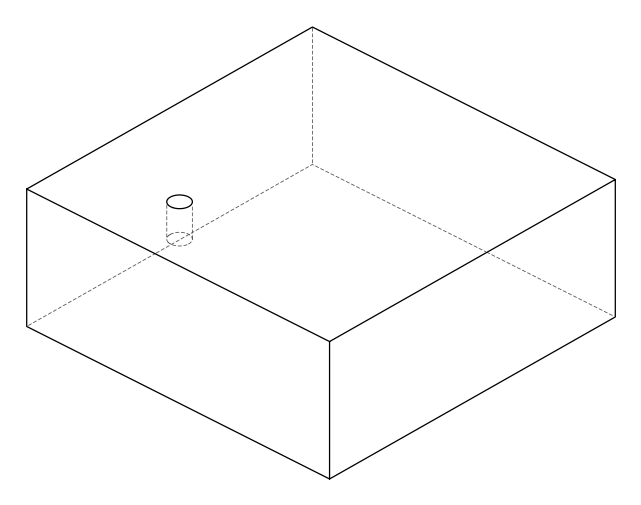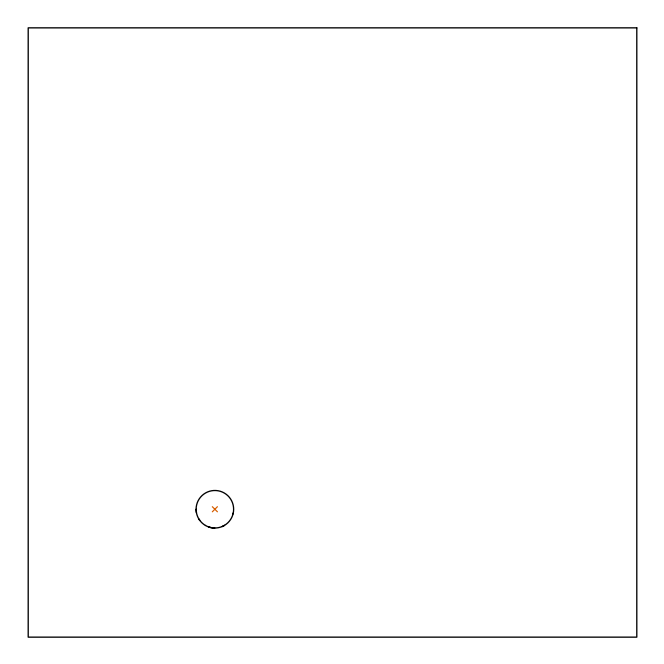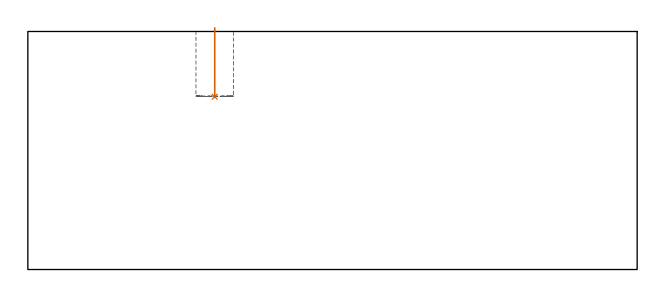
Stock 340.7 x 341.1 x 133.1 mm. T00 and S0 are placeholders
(PLAN: 1 operations, 0 tool changes, 0.2 min)
(1 INDEXABLE_INSERT_DRILL_BLIND_HOLE_FROM_SOLID | STEP1POCKET | NXT0302_013 | 0.16 min | 12543 mm3)
(TOOL NXT0302_013 | Index. Insert Drill 21mm [880-D2100L25-05] | D21 PA176 FL105 Z2)
(OP 1 INDEXABLE_INSERT_DRILL_BLIND_HOLE_FROM_SOLID)
G17 G21 G94 G90
T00 M6
G54
G17 G0 G90 X104.5 Y71.6 S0 M3
G43 Z143.1 H1
G94 G81 G98 Z96.6 F250. R135.1
G80
M5
M2
